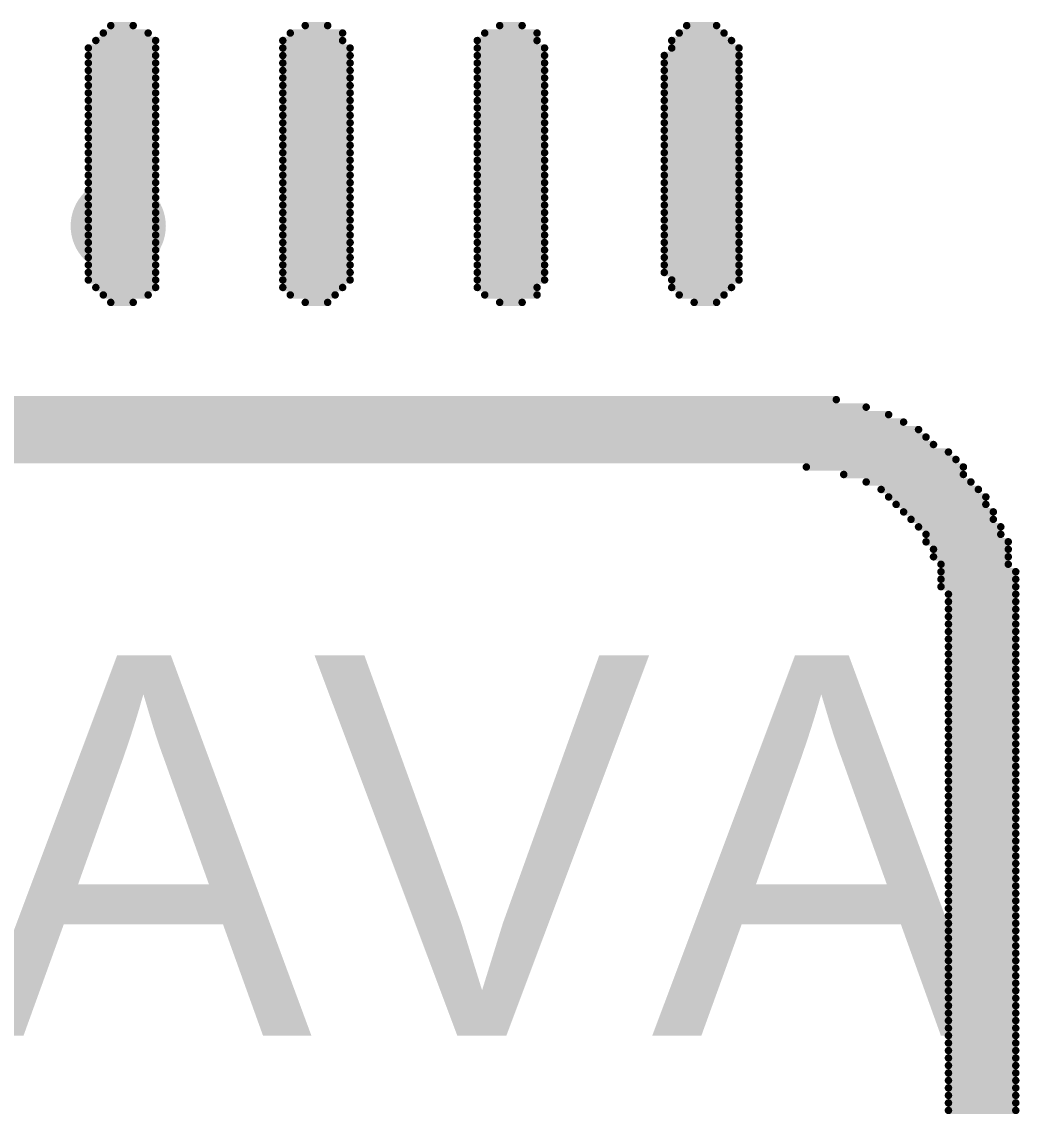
# Model space of a CAD drawing. Header units: millimetres. Extents: x 19 to 153, y 25 to 125.
# Drawn here: x 80.39 to 86.69, y 66.41 to 73.29 of the extents above; entities that cross this region are included whole.
import ezdxf

# ---------------------------------------------------------------- set-up
doc = ezdxf.new("R2010")
doc.units = ezdxf.units.MM
for name, color, linetype in [('MultiLayer', 9, 'Continuous'), ('TopOverlay', 2, 'Continuous'), ('ViaHoleLayer', 16, 'Continuous')]:
    doc.layers.add(name, color=color, linetype=linetype)

msp = doc.modelspace()

# ---------------------------------------------------------------- linework, layer by layer
at = {"layer": 'MultiLayer', "const_width": 0.3}
msp.add_lwpolyline([(80.85, 72, 1), (81.15, 72, 1)], format="xyb", close=True, dxfattribs=at)
at = {"layer": 'TopOverlay', "const_width": 0.0471}
for points in [[(80.9529, 73.2625), (81.0943, 73.2625)], [(82.1783, 73.2625), (82.3197, 73.2625)], [(83.4037, 73.2625), (83.5451, 73.2625)], [(84.5819, 73.2625), (84.7705, 73.2625)], [(80.9058, 73.2154), (81.1886, 73.2154)], [(82.084, 73.2154), (82.4139, 73.2154)], [(83.3094, 73.2154), (83.6393, 73.2154)], [(84.5348, 73.2154), (84.8176, 73.2154)], [(80.8586, 73.1682), (81.2357, 73.1682)], [(82.0369, 73.1682), (82.4139, 73.1682)], [(83.2623, 73.1682), (83.6393, 73.1682)], [(84.4877, 73.1682), (84.8647, 73.1682)], [(80.8115, 73.1211), (81.2357, 73.1211)], [(80.8115, 73.074), (81.2357, 73.074)], [(82.0369, 73.1211), (82.4611, 73.1211)], [(82.0369, 73.074), (82.4611, 73.074)], [(83.2623, 73.1211), (83.6865, 73.1211)], [(83.2623, 73.074), (83.6865, 73.074)], [(84.4406, 73.074), (84.9119, 73.074)], [(84.4877, 73.1211), (84.9119, 73.1211)], [(80.8115, 73.0268), (81.2357, 73.0268)], [(82.0369, 73.0268), (82.4611, 73.0268)], [(83.2623, 73.0268), (83.6865, 73.0268)], [(84.4406, 73.0268), (84.9119, 73.0268)], [(80.8115, 72.9797), (81.2357, 72.9797)], [(80.8115, 72.9326), (81.2357, 72.9326)], [(82.0369, 72.9797), (82.4611, 72.9797)], [(82.0369, 72.9326), (82.4611, 72.9326)], [(83.2623, 72.9797), (83.6865, 72.9797)], [(83.2623, 72.9326), (83.6865, 72.9326)], [(84.4406, 72.9797), (84.9119, 72.9797)], [(84.4406, 72.9326), (84.9119, 72.9326)], [(80.8115, 72.8854), (81.2357, 72.8854)], [(82.0369, 72.8854), (82.4611, 72.8854)], [(83.2623, 72.8854), (83.6865, 72.8854)], [(84.4406, 72.8854), (84.9119, 72.8854)], [(80.8115, 72.8383), (81.2357, 72.8383)], [(80.8115, 72.7912), (81.2357, 72.7912)], [(82.0369, 72.8383), (82.4611, 72.8383)], [(82.0369, 72.7912), (82.4611, 72.7912)], [(83.2623, 72.8383), (83.6865, 72.8383)], [(83.2623, 72.7912), (83.6865, 72.7912)], [(84.4406, 72.8383), (84.9119, 72.8383)], [(84.4406, 72.7912), (84.9119, 72.7912)], [(80.8115, 72.7441), (81.2357, 72.7441)], [(82.0369, 72.7441), (82.4611, 72.7441)], [(83.2623, 72.7441), (83.6865, 72.7441)], [(84.4406, 72.7441), (84.9119, 72.7441)], [(80.8115, 72.6969), (81.2357, 72.6969)], [(80.8115, 72.6498), (81.2357, 72.6498)], [(82.0369, 72.6969), (82.4611, 72.6969)], [(82.0369, 72.6498), (82.4611, 72.6498)], [(83.2623, 72.6969), (83.6865, 72.6969)], [(83.2623, 72.6498), (83.6865, 72.6498)], [(84.4406, 72.6969), (84.9119, 72.6969)], [(84.4406, 72.6498), (84.9119, 72.6498)], [(80.8115, 72.6027), (81.2357, 72.6027)], [(82.0369, 72.6027), (82.4611, 72.6027)], [(83.2623, 72.6027), (83.6865, 72.6027)], [(84.4406, 72.6027), (84.9119, 72.6027)], [(80.8115, 72.5555), (81.2357, 72.5555)], [(80.8115, 72.5084), (81.2357, 72.5084)], [(82.0369, 72.5555), (82.4611, 72.5555)], [(82.0369, 72.5084), (82.4611, 72.5084)], [(83.2623, 72.5555), (83.6865, 72.5555)], [(83.2623, 72.5084), (83.6865, 72.5084)], [(84.4406, 72.5555), (84.9119, 72.5555)], [(84.4406, 72.5084), (84.9119, 72.5084)], [(80.8115, 72.4613), (81.2357, 72.4613)], [(82.0369, 72.4613), (82.4611, 72.4613)], [(83.2623, 72.4613), (83.6865, 72.4613)], [(84.4406, 72.4613), (84.9119, 72.4613)], [(80.8115, 72.4141), (81.2357, 72.4141)], [(80.8115, 72.367), (81.2357, 72.367)], [(82.0369, 72.4141), (82.4611, 72.4141)], [(82.0369, 72.367), (82.4611, 72.367)], [(83.2623, 72.4141), (83.6865, 72.4141)], [(83.2623, 72.367), (83.6865, 72.367)], [(84.4406, 72.4141), (84.9119, 72.4141)], [(84.4406, 72.367), (84.9119, 72.367)], [(80.8115, 72.3199), (81.2357, 72.3199)], [(82.0369, 72.3199), (82.4611, 72.3199)], [(83.2623, 72.3199), (83.6865, 72.3199)], [(84.4406, 72.3199), (84.9119, 72.3199)], [(80.8115, 72.2728), (81.2357, 72.2728)], [(82.0369, 72.2728), (82.4611, 72.2728)], [(83.2623, 72.2728), (83.6865, 72.2728)], [(84.4406, 72.2728), (84.9119, 72.2728)], [(80.8115, 72.2256), (81.2357, 72.2256)], [(80.8115, 72.1785), (81.2357, 72.1785)], [(82.0369, 72.2256), (82.4611, 72.2256)], [(82.0369, 72.1785), (82.4611, 72.1785)], [(83.2623, 72.2256), (83.6865, 72.2256)], [(83.2623, 72.1785), (83.6865, 72.1785)], [(84.4406, 72.2256), (84.9119, 72.2256)], [(84.4406, 72.1785), (84.9119, 72.1785)], [(80.8115, 72.1314), (81.2357, 72.1314)], [(82.0369, 72.1314), (82.4611, 72.1314)], [(83.2623, 72.1314), (83.6865, 72.1314)], [(84.4406, 72.1314), (84.9119, 72.1314)], [(80.8115, 72.0842), (81.2357, 72.0842)], [(80.8115, 72.0371), (81.2357, 72.0371)], [(82.0369, 72.0842), (82.4611, 72.0842)], [(82.0369, 72.0371), (82.4611, 72.0371)], [(83.2623, 72.0842), (83.6865, 72.0842)], [(83.2623, 72.0371), (83.6865, 72.0371)], [(84.4406, 72.0842), (84.9119, 72.0842)], [(84.4406, 72.0371), (84.9119, 72.0371)], [(80.8115, 71.99), (81.2357, 71.99)], [(82.0369, 71.99), (82.4611, 71.99)], [(83.2623, 71.99), (83.6865, 71.99)], [(84.4406, 71.99), (84.9119, 71.99)], [(80.8115, 71.9428), (81.2357, 71.9428)], [(80.8115, 71.8957), (81.2357, 71.8957)], [(82.0369, 71.9428), (82.4611, 71.9428)], [(82.0369, 71.8957), (82.4611, 71.8957)], [(83.2623, 71.9428), (83.6865, 71.9428)], [(83.2623, 71.8957), (83.6865, 71.8957)], [(84.4406, 71.9428), (84.9119, 71.9428)], [(84.4406, 71.8957), (84.9119, 71.8957)], [(80.8115, 71.8486), (81.2357, 71.8486)], [(82.0369, 71.8486), (82.4611, 71.8486)], [(83.2623, 71.8486), (83.6865, 71.8486)], [(84.4406, 71.8486), (84.9119, 71.8486)], [(80.8115, 71.8015), (81.2357, 71.8015)], [(80.8115, 71.7543), (81.2357, 71.7543)], [(82.0369, 71.8015), (82.4611, 71.8015)], [(82.0369, 71.7543), (82.4611, 71.7543)], [(83.2623, 71.8015), (83.6865, 71.8015)], [(83.2623, 71.7543), (83.6865, 71.7543)], [(84.4406, 71.8015), (84.9119, 71.8015)], [(84.4406, 71.7543), (84.9119, 71.7543)], [(80.8115, 71.7072), (81.2357, 71.7072)], [(82.0369, 71.7072), (82.4611, 71.7072)], [(83.2623, 71.7072), (83.6865, 71.7072)], [(84.4406, 71.7072), (84.9119, 71.7072)], [(80.8115, 71.6601), (81.2357, 71.6601)], [(80.8586, 71.6129), (81.2357, 71.6129)], [(82.0369, 71.6601), (82.4611, 71.6601)], [(82.0369, 71.6129), (82.4139, 71.6129)], [(83.2623, 71.6601), (83.6865, 71.6601)], [(83.2623, 71.6129), (83.6393, 71.6129)], [(84.4877, 71.6601), (84.9119, 71.6601)], [(84.4877, 71.6129), (84.8647, 71.6129)], [(80.9058, 71.5658), (81.1886, 71.5658)], [(82.084, 71.5658), (82.3668, 71.5658)], [(83.3094, 71.5658), (83.6393, 71.5658)], [(84.5348, 71.5658), (84.8176, 71.5658)], [(80.9529, 71.5187), (81.0943, 71.5187)], [(82.1783, 71.5187), (82.3197, 71.5187)], [(83.4037, 71.5187), (83.5451, 71.5187)], [(84.6291, 71.5187), (84.7705, 71.5187)], [(77.6538, 70.8588), (85.7131, 70.8588)], [(77.8423, 70.906), (85.5246, 70.906)], [(77.5595, 70.8117), (85.8545, 70.8117)], [(77.371, 70.7175), (86.043, 70.7175)], [(77.4653, 70.7646), (85.9487, 70.7646)], [(77.2767, 70.6703), (86.0901, 70.6703)], [(77.1825, 70.5761), (86.2315, 70.5761)], [(77.2296, 70.6232), (86.1372, 70.6232)], [(77.1354, 70.5289), (86.2786, 70.5289)], [(85.336, 70.4818), (86.3258, 70.4818)], [(85.5717, 70.4347), (86.3258, 70.4347)], [(85.7131, 70.3875), (86.3729, 70.3875)], [(85.8073, 70.3404), (86.42, 70.3404)], [(85.8545, 70.2933), (86.4672, 70.2933)], [(85.9016, 70.2462), (86.4672, 70.2462)], [(85.9487, 70.199), (86.5143, 70.199)], [(85.9959, 70.1519), (86.5143, 70.1519)], [(86.043, 70.1048), (86.5614, 70.1048)], [(86.0901, 70.0576), (86.5614, 70.0576)], [(86.0901, 70.0105), (86.6085, 70.0105)], [(86.1372, 69.9634), (86.6085, 69.9634)], [(86.1372, 69.9162), (86.6085, 69.9162)], [(86.1844, 69.8691), (86.6085, 69.8691)], [(86.1844, 69.822), (86.6557, 69.822)], [(86.1844, 69.7748), (86.6557, 69.7748)], [(86.1844, 69.7277), (86.6557, 69.7277)], [(86.2315, 69.6806), (86.6557, 69.6806)], [(86.2315, 69.6335), (86.6557, 69.6335)], [(86.2315, 69.5863), (86.6557, 69.5863)], [(86.2315, 69.5392), (86.6557, 69.5392)], [(86.2315, 69.4921), (86.6557, 69.4921)], [(86.2315, 69.4449), (86.6557, 69.4449)], [(86.2315, 69.3978), (86.6557, 69.3978)], [(86.2315, 69.3507), (86.6557, 69.3507)], [(86.2315, 69.3035), (86.6557, 69.3035)], [(86.2315, 69.2564), (86.6557, 69.2564)], [(86.2315, 69.2093), (86.6557, 69.2093)], [(86.2315, 69.1622), (86.6557, 69.1622)], [(86.2315, 69.115), (86.6557, 69.115)], [(86.2315, 69.0679), (86.6557, 69.0679)], [(86.2315, 69.0208), (86.6557, 69.0208)], [(86.2315, 68.9736), (86.6557, 68.9736)], [(86.2315, 68.9265), (86.6557, 68.9265)], [(86.2315, 68.8794), (86.6557, 68.8794)], [(86.2315, 68.8322), (86.6557, 68.8322)], [(86.2315, 68.7851), (86.6557, 68.7851)], [(86.2315, 68.738), (86.6557, 68.738)], [(86.2315, 68.6909), (86.6557, 68.6909)], [(86.2315, 68.6437), (86.6557, 68.6437)], [(86.2315, 68.5966), (86.6557, 68.5966)], [(86.2315, 68.5495), (86.6557, 68.5495)], [(86.2315, 68.5023), (86.6557, 68.5023)], [(86.2315, 68.4552), (86.6557, 68.4552)], [(86.2315, 68.4081), (86.6557, 68.4081)], [(86.2315, 68.3609), (86.6557, 68.3609)], [(86.2315, 68.3138), (86.6557, 68.3138)], [(86.2315, 68.2667), (86.6557, 68.2667)], [(86.2315, 68.2195), (86.6557, 68.2195)], [(86.2315, 68.1724), (86.6557, 68.1724)], [(86.2315, 68.1253), (86.6557, 68.1253)], [(86.2315, 68.0782), (86.6557, 68.0782)], [(86.2315, 68.031), (86.6557, 68.031)], [(86.2315, 67.9839), (86.6557, 67.9839)], [(86.2315, 67.9368), (86.6557, 67.9368)], [(86.2315, 67.8896), (86.6557, 67.8896)], [(86.2315, 67.8425), (86.6557, 67.8425)], [(86.2315, 67.7954), (86.6557, 67.7954)], [(86.2315, 67.7482), (86.6557, 67.7482)], [(86.2315, 67.7011), (86.6557, 67.7011)], [(86.2315, 67.654), (86.6557, 67.654)], [(86.2315, 67.6069), (86.6557, 67.6069)], [(86.2315, 67.5597), (86.6557, 67.5597)], [(86.2315, 67.5126), (86.6557, 67.5126)], [(86.2315, 67.4655), (86.6557, 67.4655)], [(86.2315, 67.4183), (86.6557, 67.4183)], [(86.2315, 67.3712), (86.6557, 67.3712)], [(86.2315, 67.3241), (86.6557, 67.3241)], [(86.2315, 67.2769), (86.6557, 67.2769)], [(86.2315, 67.2298), (86.6557, 67.2298)], [(86.2315, 67.1827), (86.6557, 67.1827)], [(86.2315, 67.1356), (86.6557, 67.1356)], [(86.2315, 67.0884), (86.6557, 67.0884)], [(86.2315, 67.0413), (86.6557, 67.0413)], [(86.2315, 66.9942), (86.6557, 66.9942)], [(86.2315, 66.947), (86.6557, 66.947)], [(86.2315, 66.8999), (86.6557, 66.8999)], [(86.2315, 66.8528), (86.6557, 66.8528)], [(86.2315, 66.8056), (86.6557, 66.8056)], [(86.2315, 66.7585), (86.6557, 66.7585)], [(86.2315, 66.7114), (86.6557, 66.7114)], [(86.2315, 66.6642), (86.6557, 66.6642)], [(86.2315, 66.6171), (86.6557, 66.6171)], [(86.2315, 66.57), (86.6557, 66.57)], [(86.2315, 66.5229), (86.6557, 66.5229)], [(86.2315, 66.4757), (86.6557, 66.4757)], [(86.2315, 66.4286), (86.6557, 66.4286)]]:
    msp.add_lwpolyline(points, dxfattribs=at)
at = {"layer": 'TopOverlay', "const_width": 0.0236}
for points in [[(80.9411, 73.2625, 1), (80.9647, 73.2625, 1)], [(81.0825, 73.2625, 1), (81.1061, 73.2625, 1)], [(82.1665, 73.2625, 1), (82.1901, 73.2625, 1)], [(82.3079, 73.2625, 1), (82.3315, 73.2625, 1)], [(83.3919, 73.2625, 1), (83.4155, 73.2625, 1)], [(83.5333, 73.2625, 1), (83.5569, 73.2625, 1)], [(84.5702, 73.2625, 1), (84.5937, 73.2625, 1)], [(84.7587, 73.2625, 1), (84.7822, 73.2625, 1)], [(80.894, 73.2154, 1), (80.9176, 73.2154, 1)], [(81.1768, 73.2154, 1), (81.2003, 73.2154, 1)], [(82.0723, 73.2154, 1), (82.0958, 73.2154, 1)], [(82.4022, 73.2154, 1), (82.4257, 73.2154, 1)], [(83.2976, 73.2154, 1), (83.3212, 73.2154, 1)], [(83.6276, 73.2154, 1), (83.6511, 73.2154, 1)], [(84.523, 73.2154, 1), (84.5466, 73.2154, 1)], [(84.8058, 73.2154, 1), (84.8294, 73.2154, 1)], [(80.8469, 73.1682, 1), (80.8704, 73.1682, 1)], [(81.2239, 73.1682, 1), (81.2475, 73.1682, 1)], [(82.0251, 73.1682, 1), (82.0487, 73.1682, 1)], [(82.4022, 73.1682, 1), (82.4257, 73.1682, 1)], [(83.2505, 73.1682, 1), (83.2741, 73.1682, 1)], [(83.6276, 73.1682, 1), (83.6511, 73.1682, 1)], [(84.4759, 73.1682, 1), (84.4995, 73.1682, 1)], [(84.8529, 73.1682, 1), (84.8765, 73.1682, 1)], [(80.7997, 73.1211, 1), (80.8233, 73.1211, 1)], [(80.7997, 73.074, 1), (80.8233, 73.074, 1)], [(81.2239, 73.1211, 1), (81.2475, 73.1211, 1)], [(81.2239, 73.074, 1), (81.2475, 73.074, 1)], [(82.0251, 73.1211, 1), (82.0487, 73.1211, 1)], [(82.0251, 73.074, 1), (82.0487, 73.074, 1)], [(82.4493, 73.1211, 1), (82.4729, 73.1211, 1)], [(82.4493, 73.074, 1), (82.4729, 73.074, 1)], [(83.2505, 73.1211, 1), (83.2741, 73.1211, 1)], [(83.2505, 73.074, 1), (83.2741, 73.074, 1)], [(83.6747, 73.1211, 1), (83.6983, 73.1211, 1)], [(83.6747, 73.074, 1), (83.6983, 73.074, 1)], [(84.4288, 73.074, 1), (84.4523, 73.074, 1)], [(84.4759, 73.1211, 1), (84.4995, 73.1211, 1)], [(84.9001, 73.1211, 1), (84.9236, 73.1211, 1)], [(84.9001, 73.074, 1), (84.9236, 73.074, 1)], [(80.7997, 73.0268, 1), (80.8233, 73.0268, 1)], [(81.2239, 73.0268, 1), (81.2475, 73.0268, 1)], [(82.0251, 73.0268, 1), (82.0487, 73.0268, 1)], [(82.4493, 73.0268, 1), (82.4729, 73.0268, 1)], [(83.2505, 73.0268, 1), (83.2741, 73.0268, 1)], [(83.6747, 73.0268, 1), (83.6983, 73.0268, 1)], [(84.4288, 73.0268, 1), (84.4523, 73.0268, 1)], [(84.9001, 73.0268, 1), (84.9236, 73.0268, 1)], [(80.7997, 72.9797, 1), (80.8233, 72.9797, 1)], [(80.7997, 72.9326, 1), (80.8233, 72.9326, 1)], [(81.2239, 72.9797, 1), (81.2475, 72.9797, 1)], [(81.2239, 72.9326, 1), (81.2475, 72.9326, 1)], [(82.0251, 72.9797, 1), (82.0487, 72.9797, 1)], [(82.0251, 72.9326, 1), (82.0487, 72.9326, 1)], [(82.4493, 72.9797, 1), (82.4729, 72.9797, 1)], [(82.4493, 72.9326, 1), (82.4729, 72.9326, 1)], [(83.2505, 72.9797, 1), (83.2741, 72.9797, 1)], [(83.2505, 72.9326, 1), (83.2741, 72.9326, 1)], [(83.6747, 72.9797, 1), (83.6983, 72.9797, 1)], [(83.6747, 72.9326, 1), (83.6983, 72.9326, 1)], [(84.4288, 72.9797, 1), (84.4523, 72.9797, 1)], [(84.4288, 72.9326, 1), (84.4523, 72.9326, 1)], [(84.9001, 72.9797, 1), (84.9236, 72.9797, 1)], [(84.9001, 72.9326, 1), (84.9236, 72.9326, 1)], [(80.7997, 72.8854, 1), (80.8233, 72.8854, 1)], [(81.2239, 72.8854, 1), (81.2475, 72.8854, 1)], [(82.0251, 72.8854, 1), (82.0487, 72.8854, 1)], [(82.4493, 72.8854, 1), (82.4729, 72.8854, 1)], [(83.2505, 72.8854, 1), (83.2741, 72.8854, 1)], [(83.6747, 72.8854, 1), (83.6983, 72.8854, 1)], [(84.4288, 72.8854, 1), (84.4523, 72.8854, 1)], [(84.9001, 72.8854, 1), (84.9236, 72.8854, 1)], [(80.7997, 72.8383, 1), (80.8233, 72.8383, 1)], [(80.7997, 72.7912, 1), (80.8233, 72.7912, 1)], [(81.2239, 72.8383, 1), (81.2475, 72.8383, 1)], [(81.2239, 72.7912, 1), (81.2475, 72.7912, 1)], [(82.0251, 72.8383, 1), (82.0487, 72.8383, 1)], [(82.0251, 72.7912, 1), (82.0487, 72.7912, 1)], [(82.4493, 72.8383, 1), (82.4729, 72.8383, 1)], [(82.4493, 72.7912, 1), (82.4729, 72.7912, 1)], [(83.2505, 72.8383, 1), (83.2741, 72.8383, 1)], [(83.2505, 72.7912, 1), (83.2741, 72.7912, 1)], [(83.6747, 72.8383, 1), (83.6983, 72.8383, 1)], [(83.6747, 72.7912, 1), (83.6983, 72.7912, 1)], [(84.4288, 72.8383, 1), (84.4523, 72.8383, 1)], [(84.4288, 72.7912, 1), (84.4523, 72.7912, 1)], [(84.9001, 72.8383, 1), (84.9236, 72.8383, 1)], [(84.9001, 72.7912, 1), (84.9236, 72.7912, 1)], [(80.7997, 72.7441, 1), (80.8233, 72.7441, 1)], [(81.2239, 72.7441, 1), (81.2475, 72.7441, 1)], [(82.0251, 72.7441, 1), (82.0487, 72.7441, 1)], [(82.4493, 72.7441, 1), (82.4729, 72.7441, 1)], [(83.2505, 72.7441, 1), (83.2741, 72.7441, 1)], [(83.6747, 72.7441, 1), (83.6983, 72.7441, 1)], [(84.4288, 72.7441, 1), (84.4523, 72.7441, 1)], [(84.9001, 72.7441, 1), (84.9236, 72.7441, 1)], [(80.7997, 72.6969, 1), (80.8233, 72.6969, 1)], [(80.7997, 72.6498, 1), (80.8233, 72.6498, 1)], [(81.2239, 72.6969, 1), (81.2475, 72.6969, 1)], [(81.2239, 72.6498, 1), (81.2475, 72.6498, 1)], [(82.0251, 72.6969, 1), (82.0487, 72.6969, 1)], [(82.0251, 72.6498, 1), (82.0487, 72.6498, 1)], [(82.4493, 72.6969, 1), (82.4729, 72.6969, 1)], [(82.4493, 72.6498, 1), (82.4729, 72.6498, 1)], [(83.2505, 72.6969, 1), (83.2741, 72.6969, 1)], [(83.2505, 72.6498, 1), (83.2741, 72.6498, 1)], [(83.6747, 72.6969, 1), (83.6983, 72.6969, 1)], [(83.6747, 72.6498, 1), (83.6983, 72.6498, 1)], [(84.4288, 72.6969, 1), (84.4523, 72.6969, 1)], [(84.4288, 72.6498, 1), (84.4523, 72.6498, 1)], [(84.9001, 72.6969, 1), (84.9236, 72.6969, 1)], [(84.9001, 72.6498, 1), (84.9236, 72.6498, 1)], [(80.7997, 72.6027, 1), (80.8233, 72.6027, 1)], [(81.2239, 72.6027, 1), (81.2475, 72.6027, 1)], [(82.0251, 72.6027, 1), (82.0487, 72.6027, 1)], [(82.4493, 72.6027, 1), (82.4729, 72.6027, 1)], [(83.2505, 72.6027, 1), (83.2741, 72.6027, 1)], [(83.6747, 72.6027, 1), (83.6983, 72.6027, 1)], [(84.4288, 72.6027, 1), (84.4523, 72.6027, 1)], [(84.9001, 72.6027, 1), (84.9236, 72.6027, 1)], [(80.7997, 72.5555, 1), (80.8233, 72.5555, 1)], [(80.7997, 72.5084, 1), (80.8233, 72.5084, 1)], [(81.2239, 72.5555, 1), (81.2475, 72.5555, 1)], [(81.2239, 72.5084, 1), (81.2475, 72.5084, 1)], [(82.0251, 72.5555, 1), (82.0487, 72.5555, 1)], [(82.0251, 72.5084, 1), (82.0487, 72.5084, 1)], [(82.4493, 72.5555, 1), (82.4729, 72.5555, 1)], [(82.4493, 72.5084, 1), (82.4729, 72.5084, 1)], [(83.2505, 72.5555, 1), (83.2741, 72.5555, 1)], [(83.2505, 72.5084, 1), (83.2741, 72.5084, 1)], [(83.6747, 72.5555, 1), (83.6983, 72.5555, 1)], [(83.6747, 72.5084, 1), (83.6983, 72.5084, 1)], [(84.4288, 72.5555, 1), (84.4523, 72.5555, 1)], [(84.4288, 72.5084, 1), (84.4523, 72.5084, 1)], [(84.9001, 72.5555, 1), (84.9236, 72.5555, 1)], [(84.9001, 72.5084, 1), (84.9236, 72.5084, 1)], [(80.7997, 72.4613, 1), (80.8233, 72.4613, 1)], [(81.2239, 72.4613, 1), (81.2475, 72.4613, 1)], [(82.0251, 72.4613, 1), (82.0487, 72.4613, 1)], [(82.4493, 72.4613, 1), (82.4729, 72.4613, 1)], [(83.2505, 72.4613, 1), (83.2741, 72.4613, 1)], [(83.6747, 72.4613, 1), (83.6983, 72.4613, 1)], [(84.4288, 72.4613, 1), (84.4523, 72.4613, 1)], [(84.9001, 72.4613, 1), (84.9236, 72.4613, 1)], [(80.7997, 72.4141, 1), (80.8233, 72.4141, 1)], [(80.7997, 72.367, 1), (80.8233, 72.367, 1)], [(81.2239, 72.4141, 1), (81.2475, 72.4141, 1)], [(81.2239, 72.367, 1), (81.2475, 72.367, 1)], [(82.0251, 72.4141, 1), (82.0487, 72.4141, 1)], [(82.0251, 72.367, 1), (82.0487, 72.367, 1)], [(82.4493, 72.4141, 1), (82.4729, 72.4141, 1)], [(82.4493, 72.367, 1), (82.4729, 72.367, 1)], [(83.2505, 72.4141, 1), (83.2741, 72.4141, 1)], [(83.2505, 72.367, 1), (83.2741, 72.367, 1)], [(83.6747, 72.4141, 1), (83.6983, 72.4141, 1)], [(83.6747, 72.367, 1), (83.6983, 72.367, 1)], [(84.4288, 72.4141, 1), (84.4523, 72.4141, 1)], [(84.4288, 72.367, 1), (84.4523, 72.367, 1)], [(84.9001, 72.4141, 1), (84.9236, 72.4141, 1)], [(84.9001, 72.367, 1), (84.9236, 72.367, 1)], [(80.7997, 72.3199, 1), (80.8233, 72.3199, 1)], [(81.2239, 72.3199, 1), (81.2475, 72.3199, 1)], [(82.0251, 72.3199, 1), (82.0487, 72.3199, 1)], [(82.4493, 72.3199, 1), (82.4729, 72.3199, 1)], [(83.2505, 72.3199, 1), (83.2741, 72.3199, 1)], [(83.6747, 72.3199, 1), (83.6983, 72.3199, 1)], [(84.4288, 72.3199, 1), (84.4523, 72.3199, 1)], [(84.9001, 72.3199, 1), (84.9236, 72.3199, 1)], [(80.7997, 72.2728, 1), (80.8233, 72.2728, 1)], [(81.2239, 72.2728, 1), (81.2475, 72.2728, 1)], [(82.0251, 72.2728, 1), (82.0487, 72.2728, 1)], [(82.4493, 72.2728, 1), (82.4729, 72.2728, 1)], [(83.2505, 72.2728, 1), (83.2741, 72.2728, 1)], [(83.6747, 72.2728, 1), (83.6983, 72.2728, 1)], [(84.4288, 72.2728, 1), (84.4523, 72.2728, 1)], [(84.9001, 72.2728, 1), (84.9236, 72.2728, 1)], [(80.7997, 72.2256, 1), (80.8233, 72.2256, 1)], [(80.7997, 72.1785, 1), (80.8233, 72.1785, 1)], [(81.2239, 72.2256, 1), (81.2475, 72.2256, 1)], [(81.2239, 72.1785, 1), (81.2475, 72.1785, 1)], [(82.0251, 72.2256, 1), (82.0487, 72.2256, 1)], [(82.0251, 72.1785, 1), (82.0487, 72.1785, 1)], [(82.4493, 72.2256, 1), (82.4729, 72.2256, 1)], [(82.4493, 72.1785, 1), (82.4729, 72.1785, 1)], [(83.2505, 72.2256, 1), (83.2741, 72.2256, 1)], [(83.2505, 72.1785, 1), (83.2741, 72.1785, 1)], [(83.6747, 72.2256, 1), (83.6983, 72.2256, 1)], [(83.6747, 72.1785, 1), (83.6983, 72.1785, 1)], [(84.4288, 72.2256, 1), (84.4523, 72.2256, 1)], [(84.4288, 72.1785, 1), (84.4523, 72.1785, 1)], [(84.9001, 72.2256, 1), (84.9236, 72.2256, 1)], [(84.9001, 72.1785, 1), (84.9236, 72.1785, 1)], [(80.7997, 72.1314, 1), (80.8233, 72.1314, 1)], [(81.2239, 72.1314, 1), (81.2475, 72.1314, 1)], [(82.0251, 72.1314, 1), (82.0487, 72.1314, 1)], [(82.4493, 72.1314, 1), (82.4729, 72.1314, 1)], [(83.2505, 72.1314, 1), (83.2741, 72.1314, 1)], [(83.6747, 72.1314, 1), (83.6983, 72.1314, 1)], [(84.4288, 72.1314, 1), (84.4523, 72.1314, 1)], [(84.9001, 72.1314, 1), (84.9236, 72.1314, 1)], [(80.7997, 72.0842, 1), (80.8233, 72.0842, 1)], [(80.7997, 72.0371, 1), (80.8233, 72.0371, 1)], [(81.2239, 72.0842, 1), (81.2475, 72.0842, 1)], [(81.2239, 72.0371, 1), (81.2475, 72.0371, 1)], [(82.0251, 72.0842, 1), (82.0487, 72.0842, 1)], [(82.0251, 72.0371, 1), (82.0487, 72.0371, 1)], [(82.4493, 72.0842, 1), (82.4729, 72.0842, 1)], [(82.4493, 72.0371, 1), (82.4729, 72.0371, 1)], [(83.2505, 72.0842, 1), (83.2741, 72.0842, 1)], [(83.2505, 72.0371, 1), (83.2741, 72.0371, 1)], [(83.6747, 72.0842, 1), (83.6983, 72.0842, 1)], [(83.6747, 72.0371, 1), (83.6983, 72.0371, 1)], [(84.4288, 72.0842, 1), (84.4523, 72.0842, 1)], [(84.4288, 72.0371, 1), (84.4523, 72.0371, 1)], [(84.9001, 72.0842, 1), (84.9236, 72.0842, 1)], [(84.9001, 72.0371, 1), (84.9236, 72.0371, 1)], [(80.7997, 71.99, 1), (80.8233, 71.99, 1)], [(81.2239, 71.99, 1), (81.2475, 71.99, 1)], [(82.0251, 71.99, 1), (82.0487, 71.99, 1)], [(82.4493, 71.99, 1), (82.4729, 71.99, 1)], [(83.2505, 71.99, 1), (83.2741, 71.99, 1)], [(83.6747, 71.99, 1), (83.6983, 71.99, 1)], [(84.4288, 71.99, 1), (84.4523, 71.99, 1)], [(84.9001, 71.99, 1), (84.9236, 71.99, 1)], [(80.7997, 71.9428, 1), (80.8233, 71.9428, 1)], [(80.7997, 71.8957, 1), (80.8233, 71.8957, 1)], [(81.2239, 71.9428, 1), (81.2475, 71.9428, 1)], [(81.2239, 71.8957, 1), (81.2475, 71.8957, 1)], [(82.0251, 71.9428, 1), (82.0487, 71.9428, 1)], [(82.0251, 71.8957, 1), (82.0487, 71.8957, 1)], [(82.4493, 71.9428, 1), (82.4729, 71.9428, 1)], [(82.4493, 71.8957, 1), (82.4729, 71.8957, 1)], [(83.2505, 71.9428, 1), (83.2741, 71.9428, 1)], [(83.2505, 71.8957, 1), (83.2741, 71.8957, 1)], [(83.6747, 71.9428, 1), (83.6983, 71.9428, 1)], [(83.6747, 71.8957, 1), (83.6983, 71.8957, 1)], [(84.4288, 71.9428, 1), (84.4523, 71.9428, 1)], [(84.4288, 71.8957, 1), (84.4523, 71.8957, 1)], [(84.9001, 71.9428, 1), (84.9236, 71.9428, 1)], [(84.9001, 71.8957, 1), (84.9236, 71.8957, 1)], [(80.7997, 71.8486, 1), (80.8233, 71.8486, 1)], [(81.2239, 71.8486, 1), (81.2475, 71.8486, 1)], [(82.0251, 71.8486, 1), (82.0487, 71.8486, 1)], [(82.4493, 71.8486, 1), (82.4729, 71.8486, 1)], [(83.2505, 71.8486, 1), (83.2741, 71.8486, 1)], [(83.6747, 71.8486, 1), (83.6983, 71.8486, 1)], [(84.4288, 71.8486, 1), (84.4523, 71.8486, 1)], [(84.9001, 71.8486, 1), (84.9236, 71.8486, 1)], [(80.7997, 71.8015, 1), (80.8233, 71.8015, 1)], [(80.7997, 71.7543, 1), (80.8233, 71.7543, 1)], [(81.2239, 71.8015, 1), (81.2475, 71.8015, 1)], [(81.2239, 71.7543, 1), (81.2475, 71.7543, 1)], [(82.0251, 71.8015, 1), (82.0487, 71.8015, 1)], [(82.0251, 71.7543, 1), (82.0487, 71.7543, 1)], [(82.4493, 71.8015, 1), (82.4729, 71.8015, 1)], [(82.4493, 71.7543, 1), (82.4729, 71.7543, 1)], [(83.2505, 71.8015, 1), (83.2741, 71.8015, 1)], [(83.2505, 71.7543, 1), (83.2741, 71.7543, 1)], [(83.6747, 71.8015, 1), (83.6983, 71.8015, 1)], [(83.6747, 71.7543, 1), (83.6983, 71.7543, 1)], [(84.4288, 71.8015, 1), (84.4523, 71.8015, 1)], [(84.4288, 71.7543, 1), (84.4523, 71.7543, 1)], [(84.9001, 71.8015, 1), (84.9236, 71.8015, 1)], [(84.9001, 71.7543, 1), (84.9236, 71.7543, 1)], [(80.7997, 71.7072, 1), (80.8233, 71.7072, 1)], [(81.2239, 71.7072, 1), (81.2475, 71.7072, 1)], [(82.0251, 71.7072, 1), (82.0487, 71.7072, 1)], [(82.4493, 71.7072, 1), (82.4729, 71.7072, 1)], [(83.2505, 71.7072, 1), (83.2741, 71.7072, 1)], [(83.6747, 71.7072, 1), (83.6983, 71.7072, 1)], [(84.4288, 71.7072, 1), (84.4523, 71.7072, 1)], [(84.9001, 71.7072, 1), (84.9236, 71.7072, 1)], [(80.7997, 71.6601, 1), (80.8233, 71.6601, 1)], [(80.8469, 71.6129, 1), (80.8704, 71.6129, 1)], [(81.2239, 71.6601, 1), (81.2475, 71.6601, 1)], [(81.2239, 71.6129, 1), (81.2475, 71.6129, 1)], [(82.0251, 71.6601, 1), (82.0487, 71.6601, 1)], [(82.0251, 71.6129, 1), (82.0487, 71.6129, 1)], [(82.4022, 71.6129, 1), (82.4257, 71.6129, 1)], [(82.4493, 71.6601, 1), (82.4729, 71.6601, 1)], [(83.2505, 71.6601, 1), (83.2741, 71.6601, 1)], [(83.2505, 71.6129, 1), (83.2741, 71.6129, 1)], [(83.6276, 71.6129, 1), (83.6511, 71.6129, 1)], [(83.6747, 71.6601, 1), (83.6983, 71.6601, 1)], [(84.4759, 71.6601, 1), (84.4995, 71.6601, 1)], [(84.4759, 71.6129, 1), (84.4995, 71.6129, 1)], [(84.8529, 71.6129, 1), (84.8765, 71.6129, 1)], [(84.9001, 71.6601, 1), (84.9236, 71.6601, 1)], [(80.894, 71.5658, 1), (80.9176, 71.5658, 1)], [(81.1768, 71.5658, 1), (81.2003, 71.5658, 1)], [(82.0723, 71.5658, 1), (82.0958, 71.5658, 1)], [(82.355, 71.5658, 1), (82.3786, 71.5658, 1)], [(83.2976, 71.5658, 1), (83.3212, 71.5658, 1)], [(83.6276, 71.5658, 1), (83.6511, 71.5658, 1)], [(84.523, 71.5658, 1), (84.5466, 71.5658, 1)], [(84.8058, 71.5658, 1), (84.8294, 71.5658, 1)], [(80.9411, 71.5187, 1), (80.9647, 71.5187, 1)], [(81.0825, 71.5187, 1), (81.1061, 71.5187, 1)], [(82.1665, 71.5187, 1), (82.1901, 71.5187, 1)], [(82.3079, 71.5187, 1), (82.3315, 71.5187, 1)], [(83.3919, 71.5187, 1), (83.4155, 71.5187, 1)], [(83.5333, 71.5187, 1), (83.5569, 71.5187, 1)], [(84.6173, 71.5187, 1), (84.6409, 71.5187, 1)], [(84.7587, 71.5187, 1), (84.7822, 71.5187, 1)], [(85.5128, 70.906, 1), (85.5363, 70.906, 1)], [(85.7013, 70.8588, 1), (85.7249, 70.8588, 1)], [(85.8427, 70.8117, 1), (85.8662, 70.8117, 1)], [(85.9369, 70.7646, 1), (85.9605, 70.7646, 1)], [(86.0312, 70.7175, 1), (86.0548, 70.7175, 1)], [(86.0783, 70.6703, 1), (86.1019, 70.6703, 1)], [(86.1255, 70.6232, 1), (86.149, 70.6232, 1)], [(86.2197, 70.5761, 1), (86.2433, 70.5761, 1)], [(86.2669, 70.5289, 1), (86.2904, 70.5289, 1)], [(85.3242, 70.4818, 1), (85.3478, 70.4818, 1)], [(86.314, 70.4818, 1), (86.3375, 70.4818, 1)], [(85.5599, 70.4347, 1), (85.5835, 70.4347, 1)], [(85.7013, 70.3875, 1), (85.7249, 70.3875, 1)], [(86.314, 70.4347, 1), (86.3375, 70.4347, 1)], [(86.3611, 70.3875, 1), (86.3847, 70.3875, 1)], [(85.7956, 70.3404, 1), (85.8191, 70.3404, 1)], [(86.4082, 70.3404, 1), (86.4318, 70.3404, 1)], [(85.8427, 70.2933, 1), (85.8662, 70.2933, 1)], [(85.8898, 70.2462, 1), (85.9134, 70.2462, 1)], [(86.4554, 70.2933, 1), (86.4789, 70.2933, 1)], [(86.4554, 70.2462, 1), (86.4789, 70.2462, 1)], [(85.9369, 70.199, 1), (85.9605, 70.199, 1)], [(86.5025, 70.199, 1), (86.5261, 70.199, 1)], [(85.9841, 70.1519, 1), (86.0076, 70.1519, 1)], [(86.0312, 70.1048, 1), (86.0548, 70.1048, 1)], [(86.5025, 70.1519, 1), (86.5261, 70.1519, 1)], [(86.5496, 70.1048, 1), (86.5732, 70.1048, 1)], [(86.0783, 70.0576, 1), (86.1019, 70.0576, 1)], [(86.5496, 70.0576, 1), (86.5732, 70.0576, 1)], [(86.0783, 70.0105, 1), (86.1019, 70.0105, 1)], [(86.1255, 69.9634, 1), (86.149, 69.9634, 1)], [(86.5968, 70.0105, 1), (86.6203, 70.0105, 1)], [(86.5968, 69.9634, 1), (86.6203, 69.9634, 1)], [(86.1255, 69.9162, 1), (86.149, 69.9162, 1)], [(86.5968, 69.9162, 1), (86.6203, 69.9162, 1)], [(86.1726, 69.8691, 1), (86.1962, 69.8691, 1)], [(86.1726, 69.822, 1), (86.1962, 69.822, 1)], [(86.5968, 69.8691, 1), (86.6203, 69.8691, 1)], [(86.6439, 69.822, 1), (86.6675, 69.822, 1)], [(86.1726, 69.7748, 1), (86.1962, 69.7748, 1)], [(86.6439, 69.7748, 1), (86.6675, 69.7748, 1)], [(86.1726, 69.7277, 1), (86.1962, 69.7277, 1)], [(86.6439, 69.7277, 1), (86.6675, 69.7277, 1)], [(86.2197, 69.6806, 1), (86.2433, 69.6806, 1)], [(86.2197, 69.6335, 1), (86.2433, 69.6335, 1)], [(86.6439, 69.6806, 1), (86.6675, 69.6806, 1)], [(86.6439, 69.6335, 1), (86.6675, 69.6335, 1)], [(86.2197, 69.5863, 1), (86.2433, 69.5863, 1)], [(86.6439, 69.5863, 1), (86.6675, 69.5863, 1)], [(86.2197, 69.5392, 1), (86.2433, 69.5392, 1)], [(86.2197, 69.4921, 1), (86.2433, 69.4921, 1)], [(86.6439, 69.5392, 1), (86.6675, 69.5392, 1)], [(86.6439, 69.4921, 1), (86.6675, 69.4921, 1)], [(86.2197, 69.4449, 1), (86.2433, 69.4449, 1)], [(86.6439, 69.4449, 1), (86.6675, 69.4449, 1)], [(86.2197, 69.3978, 1), (86.2433, 69.3978, 1)], [(86.2197, 69.3507, 1), (86.2433, 69.3507, 1)], [(86.6439, 69.3978, 1), (86.6675, 69.3978, 1)], [(86.6439, 69.3507, 1), (86.6675, 69.3507, 1)], [(86.2197, 69.3035, 1), (86.2433, 69.3035, 1)], [(86.6439, 69.3035, 1), (86.6675, 69.3035, 1)], [(86.2197, 69.2564, 1), (86.2433, 69.2564, 1)], [(86.2197, 69.2093, 1), (86.2433, 69.2093, 1)], [(86.6439, 69.2564, 1), (86.6675, 69.2564, 1)], [(86.6439, 69.2093, 1), (86.6675, 69.2093, 1)], [(86.2197, 69.1622, 1), (86.2433, 69.1622, 1)], [(86.6439, 69.1622, 1), (86.6675, 69.1622, 1)], [(86.2197, 69.115, 1), (86.2433, 69.115, 1)], [(86.2197, 69.0679, 1), (86.2433, 69.0679, 1)], [(86.6439, 69.115, 1), (86.6675, 69.115, 1)], [(86.6439, 69.0679, 1), (86.6675, 69.0679, 1)], [(86.2197, 69.0208, 1), (86.2433, 69.0208, 1)], [(86.6439, 69.0208, 1), (86.6675, 69.0208, 1)], [(86.2197, 68.9736, 1), (86.2433, 68.9736, 1)], [(86.2197, 68.9265, 1), (86.2433, 68.9265, 1)], [(86.6439, 68.9736, 1), (86.6675, 68.9736, 1)], [(86.6439, 68.9265, 1), (86.6675, 68.9265, 1)], [(86.2197, 68.8794, 1), (86.2433, 68.8794, 1)], [(86.6439, 68.8794, 1), (86.6675, 68.8794, 1)], [(86.2197, 68.8322, 1), (86.2433, 68.8322, 1)], [(86.6439, 68.8322, 1), (86.6675, 68.8322, 1)], [(86.2197, 68.7851, 1), (86.2433, 68.7851, 1)], [(86.2197, 68.738, 1), (86.2433, 68.738, 1)], [(86.6439, 68.7851, 1), (86.6675, 68.7851, 1)], [(86.6439, 68.738, 1), (86.6675, 68.738, 1)], [(86.2197, 68.6909, 1), (86.2433, 68.6909, 1)], [(86.6439, 68.6909, 1), (86.6675, 68.6909, 1)], [(86.2197, 68.6437, 1), (86.2433, 68.6437, 1)], [(86.2197, 68.5966, 1), (86.2433, 68.5966, 1)], [(86.6439, 68.6437, 1), (86.6675, 68.6437, 1)], [(86.6439, 68.5966, 1), (86.6675, 68.5966, 1)], [(86.2197, 68.5495, 1), (86.2433, 68.5495, 1)], [(86.6439, 68.5495, 1), (86.6675, 68.5495, 1)], [(86.2197, 68.5023, 1), (86.2433, 68.5023, 1)], [(86.2197, 68.4552, 1), (86.2433, 68.4552, 1)], [(86.6439, 68.5023, 1), (86.6675, 68.5023, 1)], [(86.6439, 68.4552, 1), (86.6675, 68.4552, 1)], [(86.2197, 68.4081, 1), (86.2433, 68.4081, 1)], [(86.6439, 68.4081, 1), (86.6675, 68.4081, 1)], [(86.2197, 68.3609, 1), (86.2433, 68.3609, 1)], [(86.2197, 68.3138, 1), (86.2433, 68.3138, 1)], [(86.6439, 68.3609, 1), (86.6675, 68.3609, 1)], [(86.6439, 68.3138, 1), (86.6675, 68.3138, 1)], [(86.2197, 68.2667, 1), (86.2433, 68.2667, 1)], [(86.6439, 68.2667, 1), (86.6675, 68.2667, 1)], [(86.2197, 68.2195, 1), (86.2433, 68.2195, 1)], [(86.2197, 68.1724, 1), (86.2433, 68.1724, 1)], [(86.6439, 68.2195, 1), (86.6675, 68.2195, 1)], [(86.6439, 68.1724, 1), (86.6675, 68.1724, 1)], [(86.2197, 68.1253, 1), (86.2433, 68.1253, 1)], [(86.6439, 68.1253, 1), (86.6675, 68.1253, 1)], [(86.2197, 68.0782, 1), (86.2433, 68.0782, 1)], [(86.2197, 68.031, 1), (86.2433, 68.031, 1)], [(86.6439, 68.0782, 1), (86.6675, 68.0782, 1)], [(86.6439, 68.031, 1), (86.6675, 68.031, 1)], [(86.2197, 67.9839, 1), (86.2433, 67.9839, 1)], [(86.6439, 67.9839, 1), (86.6675, 67.9839, 1)], [(86.2197, 67.9368, 1), (86.2433, 67.9368, 1)], [(86.6439, 67.9368, 1), (86.6675, 67.9368, 1)], [(86.2197, 67.8896, 1), (86.2433, 67.8896, 1)], [(86.2197, 67.8425, 1), (86.2433, 67.8425, 1)], [(86.6439, 67.8896, 1), (86.6675, 67.8896, 1)], [(86.6439, 67.8425, 1), (86.6675, 67.8425, 1)], [(86.2197, 67.7954, 1), (86.2433, 67.7954, 1)], [(86.6439, 67.7954, 1), (86.6675, 67.7954, 1)], [(86.2197, 67.7482, 1), (86.2433, 67.7482, 1)], [(86.2197, 67.7011, 1), (86.2433, 67.7011, 1)], [(86.6439, 67.7482, 1), (86.6675, 67.7482, 1)], [(86.6439, 67.7011, 1), (86.6675, 67.7011, 1)], [(86.2197, 67.654, 1), (86.2433, 67.654, 1)], [(86.6439, 67.654, 1), (86.6675, 67.654, 1)], [(86.2197, 67.6069, 1), (86.2433, 67.6069, 1)], [(86.2197, 67.5597, 1), (86.2433, 67.5597, 1)], [(86.6439, 67.6069, 1), (86.6675, 67.6069, 1)], [(86.6439, 67.5597, 1), (86.6675, 67.5597, 1)], [(86.2197, 67.5126, 1), (86.2433, 67.5126, 1)], [(86.6439, 67.5126, 1), (86.6675, 67.5126, 1)], [(86.2197, 67.4655, 1), (86.2433, 67.4655, 1)], [(86.2197, 67.4183, 1), (86.2433, 67.4183, 1)], [(86.6439, 67.4655, 1), (86.6675, 67.4655, 1)], [(86.6439, 67.4183, 1), (86.6675, 67.4183, 1)], [(86.2197, 67.3712, 1), (86.2433, 67.3712, 1)], [(86.6439, 67.3712, 1), (86.6675, 67.3712, 1)], [(86.2197, 67.3241, 1), (86.2433, 67.3241, 1)], [(86.2197, 67.2769, 1), (86.2433, 67.2769, 1)], [(86.6439, 67.3241, 1), (86.6675, 67.3241, 1)], [(86.6439, 67.2769, 1), (86.6675, 67.2769, 1)], [(86.2197, 67.2298, 1), (86.2433, 67.2298, 1)], [(86.6439, 67.2298, 1), (86.6675, 67.2298, 1)], [(86.2197, 67.1827, 1), (86.2433, 67.1827, 1)], [(86.2197, 67.1356, 1), (86.2433, 67.1356, 1)], [(86.6439, 67.1827, 1), (86.6675, 67.1827, 1)], [(86.6439, 67.1356, 1), (86.6675, 67.1356, 1)], [(86.2197, 67.0884, 1), (86.2433, 67.0884, 1)], [(86.6439, 67.0884, 1), (86.6675, 67.0884, 1)], [(86.2197, 67.0413, 1), (86.2433, 67.0413, 1)], [(86.6439, 67.0413, 1), (86.6675, 67.0413, 1)], [(86.2197, 66.9942, 1), (86.2433, 66.9942, 1)], [(86.2197, 66.947, 1), (86.2433, 66.947, 1)], [(86.6439, 66.9942, 1), (86.6675, 66.9942, 1)], [(86.6439, 66.947, 1), (86.6675, 66.947, 1)], [(86.2197, 66.8999, 1), (86.2433, 66.8999, 1)], [(86.6439, 66.8999, 1), (86.6675, 66.8999, 1)], [(86.2197, 66.8528, 1), (86.2433, 66.8528, 1)], [(86.2197, 66.8056, 1), (86.2433, 66.8056, 1)], [(86.6439, 66.8528, 1), (86.6675, 66.8528, 1)], [(86.6439, 66.8056, 1), (86.6675, 66.8056, 1)], [(86.2197, 66.7585, 1), (86.2433, 66.7585, 1)], [(86.6439, 66.7585, 1), (86.6675, 66.7585, 1)], [(86.2197, 66.7114, 1), (86.2433, 66.7114, 1)], [(86.2197, 66.6642, 1), (86.2433, 66.6642, 1)], [(86.6439, 66.7114, 1), (86.6675, 66.7114, 1)], [(86.6439, 66.6642, 1), (86.6675, 66.6642, 1)], [(86.2197, 66.6171, 1), (86.2433, 66.6171, 1)], [(86.6439, 66.6171, 1), (86.6675, 66.6171, 1)], [(86.2197, 66.57, 1), (86.2433, 66.57, 1)], [(86.2197, 66.5229, 1), (86.2433, 66.5229, 1)], [(86.6439, 66.57, 1), (86.6675, 66.57, 1)], [(86.6439, 66.5229, 1), (86.6675, 66.5229, 1)], [(86.2197, 66.4757, 1), (86.2433, 66.4757, 1)], [(86.6439, 66.4757, 1), (86.6675, 66.4757, 1)], [(86.2197, 66.4286, 1), (86.2433, 66.4286, 1)], [(86.6439, 66.4286, 1), (86.6675, 66.4286, 1)]]:
    msp.add_lwpolyline(points, format="xyb", close=True, dxfattribs=at)
at = {"layer": 'ViaHoleLayer', "const_width": 0.2}
msp.add_lwpolyline([(80.9, 72, 1), (81.1, 72, 1)], format="xyb", close=True, dxfattribs=at)

# ---------------------------------------------------------------- texts
at = {"layer": 'TopOverlay'}
msp.add_text('NAVARRO', height=2.39457, rotation=360, dxfattribs=at).set_placement((77.775, 66.9))

doc.saveas('drawing.dxf')
